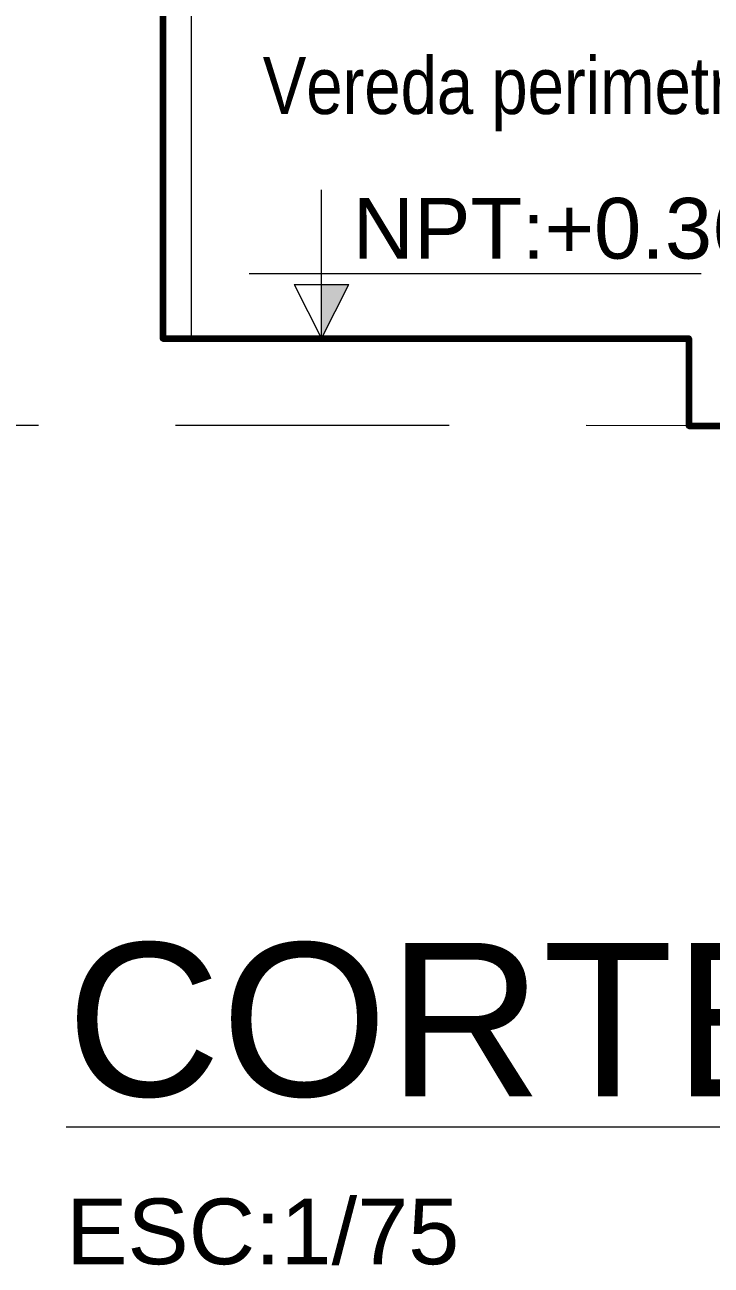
# Model space of a CAD drawing. Header units: inches. Extents: x 140 to 978, y -82 to 38.
# Drawn here: x 652.382 to 653.947, y -46.904 to -44.073 of the extents above; entities that cross this region are included whole.
import ezdxf

# ---------------------------------------------------------------- set-up
doc = ezdxf.new("R2010")
doc.units = ezdxf.units.IN
doc.header["$MEASUREMENT"] = 0
doc.linetypes.add('DASHED2', pattern=[0.375, 0.25, -0.125])
for name, color, linetype, lineweight in [('UNSAAC-LLAMADOS', 88, 'Continuous', 0), ('UNSAAC-MUEBLE', 254, 'Continuous', 0), ('UNSAAC-PROYECCIONES', 38, 'DASHED2', 0), ('UNSAAC-TEXTOS', 250, 'Continuous', 0), ('UNSAAC-VARIOS', 30, 'Continuous', 0)]:
    doc.layers.add(name, color=color, linetype=linetype, lineweight=lineweight)
doc.styles.get("Standard").update_dxf_attribs({"font": 'arial.ttf'})

# ---------------------------------------------------------------- blocks, each defined once
blk = doc.blocks.new('A$C60F52226')
at = {"layer": 'UNSAAC-TEXTOS'}
h = blk.add_hatch(color=0, dxfattribs=at)
h.dxf.hatch_style = 1
h.paths.add_polyline_path([(0.0622, 0.1232), (0, 0.1232), (0, 0)])
at = {"layer": 'UNSAAC-TEXTOS', "color": 0}
for p, q in [((0, 0), (0, 0.3389)), ((-0.1647, 0.1482), (0.8667, 0.1482)), ((-0.0622, 0.1232), (0.0622, 0.1232))]:
    blk.add_line(p, q, dxfattribs=at)
blk.add_lwpolyline([(-0.0622, 0.1232), (0, 0), (0.0622, 0.1232)], dxfattribs=at)

msp = doc.modelspace()

# ---------------------------------------------------------------- linework, layer by layer
at = {"layer": 'UNSAAC-MUEBLE'}
msp.add_line((652.7615, -44.7885), (652.7615, -42.3885), dxfattribs=at)
at = {"layer": 'UNSAAC-PROYECCIONES', "ltscale": 2.5}
msp.add_line((616.1625, -44.9716), (657.5531, -44.9885), dxfattribs=at)
at = {"layer": 'UNSAAC-VARIOS', "color": 3, "lineweight": 100}
msp.add_lwpolyline([(652.6965, -43.9385), (652.6965, -44.7885), (653.8965, -44.7885), (653.8965, -44.9885), (655.9543, -44.9885)], dxfattribs=at)

# ---------------------------------------------------------------- block references
at = {"layer": 'UNSAAC-TEXTOS'}
msp.add_blockref('A$C60F52226', (653.0582, -44.7885), dxfattribs=at)

# ---------------------------------------------------------------- texts
at = {"layer": 'UNSAAC-LLAMADOS', "insert": (652.9244, -44.1466), "char_height": 0.13, "width": 1.651271, "attachment_point": 1}
msp.add_mtext('{\\fArial Narrow|b0|i0|c0|p34;Vereda perimetral}', dxfattribs=at)
at = {"layer": 'UNSAAC-TEXTOS', "insert": (653.1293, -44.468), "char_height": 0.13, "width": 1.05723, "attachment_point": 1}
msp.add_mtext('{\\H1.0667x;NPT\\fArial|b0|i0|c204|p34;\\H0.9375x;:\\fArial|b0|i0|c0|p34;\\H1.0667x;+0.36}', dxfattribs=at)
at = {"layer": 'UNSAAC-TEXTOS', "insert": (652.476, -46.9036), "char_height": 0.28125, "attachment_point": 7}
msp.add_mtext_dynamic_manual_height_columns('{\\H1.2444x;\\LCORTE A - A\\l´\\P\\H0.42855x;ESC:1/75}', width=3.275866, gutter_width=12.5, heights=[0], dxfattribs=at)

doc.saveas('drawing.dxf')
